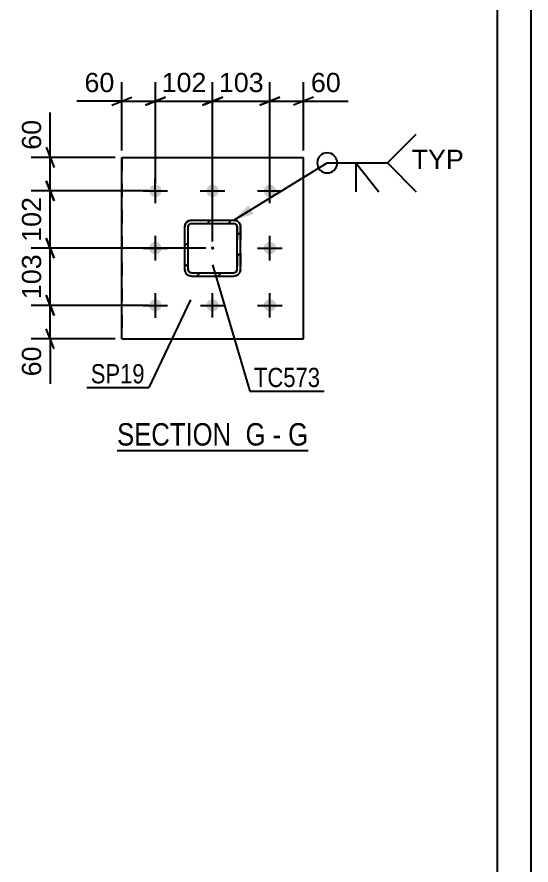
# Model space of a CAD drawing. Header units: millimetres. Extents: x -130 to 464, y -183 to 237.
# Drawn here: x 387.1 to 463.8, y -16.4 to 110.1 of the extents above; entities that cross this region are included whole.
import ezdxf

# ---------------------------------------------------------------- set-up
doc = ezdxf.new("R2010")
doc.units = ezdxf.units.MM
doc.linetypes.add('DXK_LINE_DOT2', pattern=[3.9198, 1.9599, -1.9599])
doc.linetypes.add('DXK_LINE_DOT3', pattern=[5.9187, 2.979, -0.9799, 0.9799, -0.9799])
doc.styles.add('Arial', font='ARIAL.TTF', dxfattribs={"height": 0.2})
doc.styles.add('Arial Narrow', font='ARIALN.TTF', dxfattribs={"height": 0.2})

# ---------------------------------------------------------------- blocks, each defined once
blk = doc.blocks.new('Unknown-284929128-1132')
at = {"color": 5, "linetype": 'Continuous'}
for p, q in [((463.79, -183.39), (463.79, 236.61)), ((458.79, -178.39), (458.79, 231.61))]:
    blk.add_line(p, q, dxfattribs=at)
blk = doc.blocks.new('Unknown-284929128-16 - 3708')
at = {"color": 6, "linetype": 'Continuous'}
blk.add_line((402.04, 45.42), (430.54, 45.42), dxfattribs=at)
at = {"color": 0, "linetype": 'Continuous'}
for points in [[(420.15, 46.17), (420.15, 49.67), (402.04, 49.67), (402.04, 46.17)], [(424.19, 46.17), (424.19, 49.67), (421.2, 49.67), (421.2, 46.17)], [(426.51, 46.17), (426.51, 49.67), (425.24, 49.67), (425.24, 46.17)], [(430.54, 46.17), (430.54, 49.67), (427.56, 49.67), (427.56, 46.17)]]:
    blk.add_wipeout(points, dxfattribs=at)
at = {"color": 7, "linetype": 'Continuous', "style": 'Arial Narrow'}
for s, p in [('SECTION ', (402.04, 46.17)), ('G', (421.2, 46.17)), ('G', (427.56, 46.17)), ('-', (425.24, 46.17))]:
    blk.add_text(s, height=3.34, dxfattribs=at).set_placement(p)
blk = doc.blocks.new('Part-284929128-3774 - 3708')
at = {"linetype": 'Continuous'}
h = blk.add_hatch(dxfattribs=at)
h.set_pattern_fill('', scale=0.7, style=0, pattern_type=0)
h.set_pattern_definition([(45, (412.738, 79.7107), (-1.57154, 1.57154), [])])
h.paths.add_polyline_path([(413.12, 79.79), (412.74, 79.71), (412.41, 79.49), (412.2, 79.17), (412.12, 78.79), (412.12, 72.45), (412.2, 72.07), (412.41, 71.75), (412.74, 71.53), (413.12, 71.45), (419.46, 71.45), (419.84, 71.53), (420.16, 71.75), (420.38, 72.07), (420.46, 72.45), (420.45, 78.79), (420.38, 79.17), (420.16, 79.5), (419.84, 79.71), (419.45, 79.79)])
h.paths.add_polyline_path([(419.45, 79.29), (419.65, 79.25), (419.81, 79.14), (419.92, 78.98), (419.95, 78.79), (419.96, 72.45), (419.92, 72.26), (419.81, 72.1), (419.65, 71.99), (419.46, 71.95), (413.12, 71.95), (412.93, 71.99), (412.77, 72.1), (412.66, 72.26), (412.62, 72.45), (412.62, 78.79), (412.66, 78.98), (412.77, 79.14), (412.93, 79.25), (413.12, 79.29)])
blk.add_hatch(color=246, dxfattribs=at).paths.add_polyline_path([(416.29, 75.52, -1), (416.29, 75.72, -1)])
at = {"color": 7, "linetype": 'DXK_LINE_DOT2'}
for p, q in [((412.74, 79.71), (413.12, 79.79)), ((413.12, 79.79), (419.45, 79.79)), ((419.45, 79.79), (419.84, 79.71)), ((412.12, 78.79), (412.2, 79.17)), ((412.12, 72.45), (412.12, 78.79)), ((412.66, 78.98), (412.62, 78.79)), ((412.62, 72.45), (412.62, 78.79)), ((412.77, 79.14), (412.66, 78.98)), ((412.93, 79.25), (412.77, 79.14)), ((413.12, 79.29), (412.93, 79.25)), ((413.12, 79.29), (419.45, 79.29)), ((419.65, 79.25), (419.45, 79.29)), ((419.81, 79.14), (419.65, 79.25)), ((419.92, 78.98), (419.81, 79.14)), ((419.95, 78.79), (419.92, 78.98)), ((419.95, 78.79), (419.96, 72.45)), ((420.38, 79.17), (420.45, 78.79)), ((420.45, 78.79), (420.46, 72.45)), ((412.2, 72.07), (412.12, 72.45)), ((412.62, 72.45), (412.66, 72.26)), ((412.66, 72.26), (412.77, 72.1)), ((419.81, 72.1), (419.92, 72.26)), ((419.92, 72.26), (419.96, 72.45)), ((420.46, 72.45), (420.38, 72.07)), ((413.12, 71.45), (412.74, 71.53)), ((412.77, 72.1), (412.93, 71.99)), ((412.93, 71.99), (413.12, 71.95)), ((413.12, 71.95), (419.46, 71.95)), ((413.12, 71.45), (419.46, 71.45)), ((419.46, 71.95), (419.65, 71.99)), ((419.84, 71.53), (419.46, 71.45)), ((419.65, 71.99), (419.81, 72.1))]:
    blk.add_line(p, q, dxfattribs=at)
at = {"color": 2, "linetype": 'Continuous'}
for p, q in [((413.12, 79.79), (412.74, 79.71)), ((413.12, 79.79), (413.12, 79.79)), ((413.12, 79.79), (419.45, 79.79)), ((419.45, 79.79), (419.45, 79.79)), ((419.84, 79.71), (419.45, 79.79)), ((412.2, 79.17), (412.12, 78.79)), ((412.12, 78.79), (412.12, 78.79)), ((412.12, 72.45), (412.12, 78.79)), ((412.62, 78.79), (412.66, 78.98)), ((412.62, 78.79), (412.62, 78.79)), ((412.62, 72.45), (412.62, 78.79)), ((412.66, 78.98), (412.77, 79.14)), ((412.77, 79.14), (412.93, 79.25)), ((412.93, 79.25), (413.12, 79.29)), ((413.12, 79.29), (413.12, 79.29)), ((413.12, 79.29), (419.45, 79.29)), ((419.45, 79.29), (419.45, 79.29)), ((419.45, 79.29), (419.65, 79.25)), ((419.65, 79.25), (419.81, 79.14)), ((419.81, 79.14), (419.92, 78.98)), ((419.92, 78.98), (419.95, 78.79)), ((419.95, 78.79), (419.95, 78.79)), ((419.96, 72.45), (419.95, 78.79)), ((420.45, 78.79), (420.38, 79.17)), ((420.45, 78.79), (420.45, 78.79)), ((420.46, 72.45), (420.45, 78.79)), ((412.12, 72.45), (412.12, 72.45)), ((412.12, 72.45), (412.2, 72.07)), ((412.62, 72.45), (412.62, 72.45)), ((412.66, 72.26), (412.62, 72.45)), ((412.77, 72.1), (412.66, 72.26)), ((419.92, 72.26), (419.81, 72.1)), ((419.96, 72.45), (419.92, 72.26)), ((419.96, 72.45), (419.96, 72.45)), ((420.38, 72.07), (420.46, 72.45)), ((420.46, 72.45), (420.46, 72.45)), ((412.74, 71.53), (413.12, 71.45)), ((412.93, 71.99), (412.77, 72.1)), ((413.12, 71.95), (412.93, 71.99)), ((413.12, 71.95), (413.12, 71.95)), ((413.12, 71.95), (419.46, 71.95)), ((413.12, 71.45), (413.12, 71.45)), ((413.12, 71.45), (419.46, 71.45)), ((419.65, 71.99), (419.46, 71.95)), ((419.46, 71.95), (419.46, 71.95)), ((419.46, 71.45), (419.84, 71.53)), ((419.46, 71.45), (419.46, 71.45)), ((419.81, 72.1), (419.65, 71.99))]:
    blk.add_line(p, q, dxfattribs=at)
at = {"color": 7, "linetype": 'DXK_LINE_DOT3'}
blk.add_line((416.29, 75.62), (416.29, 75.62), dxfattribs=at)
at = {"color": 246, "linetype": 'DXK_LINE_DOT2'}
blk.add_line((416.29, 75.62), (416.29, 75.62), dxfattribs=at)
at = {"color": 246, "linetype": 'Continuous'}
blk.add_circle((416.29, 75.62), 0.1, dxfattribs=at)
at = {"color": 7, "linetype": 'DXK_LINE_DOT2'}
for centre, start, end in [((413.12, 78.79), 112.5099, 157.5099), ((419.45, 78.79), 22.5099, 67.5099), ((413.12, 72.45), 202.5099, 247.5099), ((419.46, 72.45), 292.5099, 337.5099)]:
    blk.add_arc(centre, 1, start, end, dxfattribs=at)
at = {"color": 2, "linetype": 'Continuous'}
for centre, start, end in [((413.12, 78.79), 112.5099, 157.5099), ((419.45, 78.79), 22.5099, 67.5099), ((413.12, 72.45), 202.5099, 247.5099), ((419.46, 72.45), 292.5099, 337.5099)]:
    blk.add_arc(centre, 1, start, end, dxfattribs=at)
blk = doc.blocks.new('Part-284929128-3728 - 3708')
at = {"color": 2, "linetype": 'Continuous'}
for p, q in [((402.74, 89.16), (402.74, 89.16)), ((402.75, 62.08), (402.74, 89.16)), ((402.74, 89.16), (429.83, 89.16)), ((429.83, 62.08), (429.83, 89.16)), ((402.75, 62.08), (402.75, 62.08)), ((402.75, 62.08), (429.83, 62.08))]:
    blk.add_line(p, q, dxfattribs=at)
at = {"color": 7, "linetype": 'DXK_LINE_DOT2'}
for p, q in [((402.74, 89.16), (402.75, 62.08)), ((429.83, 62.08), (429.83, 89.16))]:
    blk.add_line(p, q, dxfattribs=at)
blk = doc.blocks.new('Bolt-284929128-3754 - 3708')
at = {"linetype": 'Continuous'}
for points in [[(408.66, 84.16), (408.64, 83.97), (408.58, 83.79), (408.49, 83.63), (408.36, 83.48), (408.21, 83.37), (408.03, 83.29), (407.84, 83.25), (407.65, 83.25), (407.47, 83.29), (407.29, 83.37), (407.13, 83.48), (407.01, 83.62), (406.91, 83.78), (406.85, 83.97), (406.83, 84.16), (406.85, 84.35), (406.91, 84.53), (407, 84.7), (407.13, 84.84), (407.28, 84.95), (407.46, 85.03), (407.65, 85.07), (407.84, 85.07), (408.02, 85.03), (408.2, 84.96), (408.36, 84.84), (408.48, 84.7), (408.58, 84.54), (408.64, 84.36)], [(417.2, 84.17), (417.18, 83.98), (417.13, 83.79), (417.03, 83.63), (416.9, 83.48), (416.75, 83.37), (416.57, 83.29), (416.39, 83.25), (416.19, 83.25), (416.01, 83.29), (415.83, 83.37), (415.68, 83.48), (415.55, 83.62), (415.45, 83.79), (415.39, 83.97), (415.37, 84.16), (415.39, 84.35), (415.45, 84.53), (415.54, 84.7), (415.67, 84.84), (415.83, 84.95), (416, 85.03), (416.19, 85.07), (416.38, 85.07), (416.57, 85.04), (416.74, 84.96), (416.9, 84.85), (417.03, 84.7), (417.12, 84.54), (417.18, 84.36)], [(425.75, 84.17), (425.73, 83.98), (425.67, 83.79), (425.57, 83.63), (425.44, 83.49), (425.29, 83.37), (425.12, 83.29), (424.93, 83.25), (424.74, 83.25), (424.55, 83.29), (424.37, 83.37), (424.22, 83.48), (424.09, 83.62), (423.99, 83.79), (423.93, 83.97), (423.91, 84.16), (423.93, 84.35), (423.99, 84.53), (424.08, 84.7), (424.21, 84.84), (424.37, 84.96), (424.54, 85.03), (424.73, 85.08), (424.92, 85.08), (425.11, 85.04), (425.28, 84.96), (425.44, 84.85), (425.57, 84.71), (425.66, 84.54), (425.72, 84.36)], [(408.66, 75.62), (408.64, 75.43), (408.59, 75.25), (408.49, 75.08), (408.36, 74.94), (408.21, 74.83), (408.03, 74.75), (407.85, 74.71), (407.65, 74.71), (407.47, 74.75), (407.29, 74.82), (407.14, 74.94), (407.01, 75.08), (406.91, 75.24), (406.85, 75.42), (406.83, 75.62), (406.85, 75.81), (406.91, 75.99), (407, 76.15), (407.13, 76.3), (407.29, 76.41), (407.46, 76.49), (407.65, 76.53), (407.84, 76.53), (408.03, 76.49), (408.2, 76.42), (408.36, 76.3), (408.49, 76.16), (408.58, 76), (408.64, 75.81)], [(425.75, 75.63), (425.73, 75.44), (425.67, 75.25), (425.57, 75.09), (425.45, 74.94), (425.29, 74.83), (425.12, 74.75), (424.93, 74.71), (424.74, 74.71), (424.55, 74.75), (424.38, 74.83), (424.22, 74.94), (424.09, 75.08), (423.99, 75.25), (423.93, 75.43), (423.91, 75.62), (423.93, 75.81), (423.99, 75.99), (424.09, 76.16), (424.21, 76.3), (424.37, 76.41), (424.54, 76.49), (424.73, 76.53), (424.92, 76.53), (425.11, 76.5), (425.28, 76.42), (425.44, 76.31), (425.57, 76.16), (425.67, 76), (425.73, 75.82)], [(408.66, 67.08), (408.65, 66.89), (408.59, 66.71), (408.49, 66.54), (408.36, 66.4), (408.21, 66.29), (408.04, 66.21), (407.85, 66.17), (407.66, 66.17), (407.47, 66.2), (407.29, 66.28), (407.14, 66.39), (407.01, 66.54), (406.91, 66.7), (406.85, 66.88), (406.83, 67.07), (406.85, 67.26), (406.91, 67.45), (407, 67.61), (407.13, 67.76), (407.29, 67.87), (407.46, 67.95), (407.65, 67.99), (407.84, 67.99), (408.03, 67.95), (408.2, 67.87), (408.36, 67.76), (408.49, 67.62), (408.58, 67.45), (408.64, 67.27)], [(417.21, 67.08), (417.19, 66.89), (417.13, 66.71), (417.03, 66.54), (416.91, 66.4), (416.75, 66.29), (416.58, 66.21), (416.39, 66.17), (416.2, 66.17), (416.01, 66.21), (415.83, 66.28), (415.68, 66.4), (415.55, 66.54), (415.45, 66.7), (415.39, 66.88), (415.37, 67.08), (415.39, 67.27), (415.45, 67.45), (415.55, 67.61), (415.67, 67.76), (415.83, 67.87), (416, 67.95), (416.19, 67.99), (416.38, 67.99), (416.57, 67.95), (416.74, 67.87), (416.9, 67.76), (417.03, 67.62), (417.13, 67.46), (417.19, 67.27)], [(425.75, 67.08), (425.73, 66.89), (425.67, 66.71), (425.58, 66.54), (425.45, 66.4), (425.29, 66.29), (425.12, 66.21), (424.93, 66.17), (424.74, 66.17), (424.55, 66.21), (424.38, 66.28), (424.22, 66.4), (424.09, 66.54), (424, 66.7), (423.94, 66.89), (423.91, 67.08), (423.93, 67.27), (423.99, 67.45), (424.09, 67.62), (424.22, 67.76), (424.37, 67.87), (424.54, 67.95), (424.73, 67.99), (424.92, 67.99), (425.11, 67.95), (425.29, 67.88), (425.44, 67.76), (425.57, 67.62), (425.67, 67.46), (425.73, 67.27)]]:
    blk.add_hatch(color=1, dxfattribs=at).paths.add_polyline_path(points)
at = {"color": 1, "linetype": 'Continuous'}
for p, q in [((407.75, 82.33), (407.74, 85.99)), ((416.29, 82.33), (416.29, 86)), ((424.83, 82.33), (424.83, 86)), ((405.91, 84.16), (409.58, 84.16)), ((414.45, 84.16), (418.12, 84.16)), ((423, 84.16), (426.66, 84.16)), ((407.75, 73.79), (407.75, 77.45)), ((424.83, 73.79), (424.83, 77.46)), ((405.91, 75.62), (409.58, 75.62)), ((423, 75.62), (426.66, 75.62)), ((407.75, 65.24), (407.75, 68.91)), ((416.29, 65.25), (416.29, 68.91)), ((424.83, 65.25), (424.83, 68.91)), ((405.91, 67.08), (409.58, 67.08)), ((414.46, 67.08), (418.12, 67.08)), ((423, 67.08), (426.66, 67.08))]:
    blk.add_line(p, q, dxfattribs=at)
blk = doc.blocks.new('StraightDimension-284929128-3797 - 3708')
at = {"color": 7, "linetype": 'Continuous'}
for p, q in [((402.74, 90.16), (402.74, 100.4)), ((407.75, 85.16), (407.75, 100.4)), ((402.74, 97.55), (396.05, 97.55)), ((402.74, 97.55), (396.05, 97.55)), ((401.24, 96.95), (404.24, 98.15)), ((402.74, 97.55), (407.75, 97.55)), ((409.25, 98.15), (406.25, 96.95))]:
    blk.add_line(p, q, dxfattribs=at)
at = {"color": 0}
blk.add_wipeout([(402.22, 98.3), (402.22, 102.5), (396.57, 102.5), (396.57, 98.3)], dxfattribs=at)
at = {"color": 3, "style": 'Arial'}
blk.add_text('60', height=2.865, dxfattribs=at).set_placement((397.17, 98.9))
blk = doc.blocks.new('StraightDimension-284929128-3807 - 3708')
at = {"color": 7, "linetype": 'Continuous'}
for p, q in [((407.75, 85.16), (407.75, 100.4)), ((416.29, 76.62), (416.29, 100.4)), ((406.25, 96.95), (409.25, 98.15)), ((407.75, 97.55), (416.29, 97.55)), ((417.79, 98.15), (414.79, 96.95))]:
    blk.add_line(p, q, dxfattribs=at)
at = {"color": 0}
blk.add_wipeout([(415.95, 98.3), (415.95, 102.5), (408.08, 102.5), (408.08, 98.3)], dxfattribs=at)
at = {"color": 3, "style": 'Arial'}
blk.add_text('102', height=2.865, dxfattribs=at).set_placement((408.68, 98.9))
blk = doc.blocks.new('StraightDimension-284929128-3816 - 3708')
at = {"color": 7, "linetype": 'Continuous'}
for p, q in [((416.29, 76.62), (416.29, 100.4)), ((424.83, 85.16), (424.83, 100.4)), ((414.79, 96.95), (417.79, 98.15)), ((416.29, 97.55), (424.83, 97.55)), ((426.33, 98.15), (423.33, 96.95))]:
    blk.add_line(p, q, dxfattribs=at)
at = {"color": 0}
blk.add_wipeout([(424.49, 98.3), (424.49, 102.5), (416.62, 102.5), (416.62, 98.3)], dxfattribs=at)
at = {"color": 3, "style": 'Arial'}
blk.add_text('103', height=2.865, dxfattribs=at).set_placement((417.22, 98.9))
blk = doc.blocks.new('StraightDimension-284929128-3825 - 3708')
at = {"color": 7, "linetype": 'Continuous'}
for p, q in [((424.83, 85.16), (424.83, 100.4)), ((429.83, 90.16), (429.83, 100.4)), ((423.33, 96.95), (426.33, 98.15)), ((424.83, 97.55), (429.83, 97.55)), ((431.33, 98.15), (428.33, 96.95)), ((429.83, 97.55), (436.52, 97.55)), ((429.83, 97.55), (436.52, 97.55))]:
    blk.add_line(p, q, dxfattribs=at)
at = {"color": 0}
blk.add_wipeout([(436, 98.3), (436, 102.5), (430.35, 102.5), (430.35, 98.3)], dxfattribs=at)
at = {"color": 3, "style": 'Arial'}
blk.add_text('60', height=2.865, dxfattribs=at).set_placement((430.95, 98.9))
blk = doc.blocks.new('StraightDimension-284929128-3836 - 3708')
at = {"color": 7, "linetype": 'Continuous'}
for p, q in [((392.05, 89.16), (392.05, 95.86)), ((392.05, 89.16), (392.05, 95.86)), ((391.45, 90.66), (392.65, 87.66)), ((401.74, 89.16), (389.2, 89.16)), ((392.05, 84.16), (392.05, 89.16)), ((392.65, 82.66), (391.45, 85.66)), ((406.75, 84.16), (389.2, 84.16))]:
    blk.add_line(p, q, dxfattribs=at)
at = {"color": 0}
blk.add_wipeout([(391.3, 95.33), (387.1, 95.33), (387.1, 89.69), (391.3, 89.69)], dxfattribs=at)
at = {"color": 3, "style": 'Arial'}
blk.add_text('60', height=2.865, rotation=90.0002, dxfattribs=at).set_placement((390.7, 90.29))
blk = doc.blocks.new('StraightDimension-284929128-3846 - 3708')
at = {"color": 7, "linetype": 'Continuous'}
for p, q in [((391.45, 85.66), (392.65, 82.66)), ((406.75, 84.16), (389.2, 84.16)), ((392.05, 75.62), (392.05, 84.16)), ((392.65, 74.12), (391.45, 77.12)), ((415.29, 75.62), (389.2, 75.62))]:
    blk.add_line(p, q, dxfattribs=at)
at = {"color": 0}
blk.add_wipeout([(391.3, 83.83), (387.1, 83.83), (387.1, 75.96), (391.3, 75.96)], dxfattribs=at)
at = {"color": 3, "style": 'Arial'}
blk.add_text('102', height=2.865, rotation=90.0002, dxfattribs=at).set_placement((390.7, 76.56))
blk = doc.blocks.new('StraightDimension-284929128-3855 - 3708')
at = {"color": 7, "linetype": 'Continuous'}
for p, q in [((391.45, 77.12), (392.65, 74.12)), ((415.29, 75.62), (389.2, 75.62)), ((392.05, 67.08), (392.05, 75.62)), ((392.65, 65.58), (391.45, 68.58)), ((406.75, 67.08), (389.2, 67.08))]:
    blk.add_line(p, q, dxfattribs=at)
at = {"color": 0}
blk.add_wipeout([(391.3, 75.28), (387.1, 75.28), (387.1, 67.41), (391.3, 67.41)], dxfattribs=at)
at = {"color": 3, "style": 'Arial'}
blk.add_text('103', height=2.865, rotation=90.0002, dxfattribs=at).set_placement((390.7, 68.01))
blk = doc.blocks.new('StraightDimension-284929128-3864 - 3708')
at = {"color": 7, "linetype": 'Continuous'}
for p, q in [((391.45, 68.58), (392.65, 65.58)), ((406.75, 67.08), (389.2, 67.08)), ((392.05, 62.08), (392.05, 67.08)), ((392.65, 60.58), (391.45, 63.58)), ((401.75, 62.08), (389.2, 62.08)), ((392.05, 62.08), (392.05, 55.38)), ((392.05, 62.08), (392.05, 55.38))]:
    blk.add_line(p, q, dxfattribs=at)
at = {"color": 0}
blk.add_wipeout([(391.3, 61.55), (387.1, 61.55), (387.1, 55.9), (391.3, 55.9)], dxfattribs=at)
at = {"color": 3, "style": 'Arial'}
blk.add_text('60', height=2.865, rotation=90.0002, dxfattribs=at).set_placement((390.7, 56.5))
blk = doc.blocks.new('Mark-284929128-3724 - 3708')
at = {"color": 0}
blk.add_wipeout([(406.15, 55.45), (406.15, 58.45), (398.11, 58.45), (398.11, 55.45)], dxfattribs=at)
blk.add_wipeout([(406.15, 55.45), (406.15, 58.45), (398.11, 58.45), (398.11, 55.45)], dxfattribs=at)
at = {"color": 30, "linetype": 'Continuous'}
for p in [(413.01, 67.9), (397.51, 54.85)]:
    blk.add_line(p, (406.75, 54.85), dxfattribs=at)
at = {"color": 3, "style": 'Arial Narrow'}
blk.add_text('SP19', height=2.863, dxfattribs=at).set_placement((398.11, 55.45))
blk = doc.blocks.new('Mark-284929128-3770 - 3708')
at = {"color": 0}
blk.add_wipeout([(432.32, 54.9), (432.32, 57.9), (422.46, 57.9), (422.46, 54.9)], dxfattribs=at)
blk.add_wipeout([(432.32, 54.9), (432.32, 57.9), (422.46, 57.9), (422.46, 54.9)], dxfattribs=at)
at = {"color": 30, "linetype": 'Continuous'}
for p, q in [((416.25, 73.12), (421.86, 54.3)), ((421.86, 54.3), (432.92, 54.3))]:
    blk.add_line(p, q, dxfattribs=at)
at = {"color": 3, "style": 'Arial Narrow'}
blk.add_text('TC573', height=2.863, dxfattribs=at).set_placement((422.46, 54.9))
blk = doc.blocks.new('WeldMark-284929128-3874 - 3708')
at = {"linetype": 'Continuous'}
blk.add_hatch(color=30, dxfattribs=at).paths.add_polyline_path([(422.4, 80.72), (419.45, 79.79), (421.62, 82)])
at = {"color": 30, "linetype": 'Continuous'}
for p, q in [((419.45, 79.79), (433.38, 88.33)), ((433.38, 88.33), (442.38, 88.33))]:
    blk.add_line(p, q, dxfattribs=at)
at = {"color": 3, "linetype": 'Continuous'}
for q in [(441.09, 84.04), (437.66, 84.04)]:
    blk.add_line((437.66, 88.33), q, dxfattribs=at)
for start, end in [(90, 270), (270, 90)]:
    blk.add_arc((433.38, 88.33), 1.5, start, end, dxfattribs=at)
at = {"color": 0, "linetype": 'Continuous'}
blk.add_wipeout([(453.75, 87.43), (453.75, 90.43), (445.98, 90.43), (445.98, 87.43)], dxfattribs=at)
blk.add_wipeout([(453.75, 87.43), (453.75, 90.43), (445.98, 90.43), (445.98, 87.43)], dxfattribs=at)
at = {"color": 3, "linetype": 'Continuous'}
for q in [(446.66, 92.61), (446.66, 84.04)]:
    blk.add_line((442.38, 88.33), q, dxfattribs=at)
at = {"color": 3, "linetype": 'Continuous', "style": 'Arial'}
blk.add_text('TYP', height=2.865, dxfattribs=at).set_placement((445.98, 87.43))

msp = doc.modelspace()

# ---------------------------------------------------------------- block references
for name in ['Unknown-284929128-1132', 'Part-284929128-3728 - 3708', 'Bolt-284929128-3754 - 3708', 'Part-284929128-3774 - 3708']:
    msp.add_blockref(name, (0, 0))

# ---------------------------------------------------------------- next in the draw order: block references
for name in ['StraightDimension-284929128-3797 - 3708', 'Mark-284929128-3770 - 3708', 'Unknown-284929128-16 - 3708']:
    msp.add_blockref(name, (0, 0))

# ---------------------------------------------------------------- next in the draw order: block references
msp.add_blockref('StraightDimension-284929128-3807 - 3708', (0, 0))

# ---------------------------------------------------------------- next in the draw order: block references
for name in ['StraightDimension-284929128-3816 - 3708', 'StraightDimension-284929128-3836 - 3708']:
    msp.add_blockref(name, (0, 0))

# ---------------------------------------------------------------- next in the draw order: block references
for name in ['StraightDimension-284929128-3825 - 3708', 'StraightDimension-284929128-3846 - 3708']:
    msp.add_blockref(name, (0, 0))

# ---------------------------------------------------------------- next in the draw order: block references
for name in ['WeldMark-284929128-3874 - 3708', 'StraightDimension-284929128-3855 - 3708']:
    msp.add_blockref(name, (0, 0))

# ---------------------------------------------------------------- next in the draw order: block references
msp.add_blockref('StraightDimension-284929128-3864 - 3708', (0, 0))

# ---------------------------------------------------------------- next in the draw order: block references
msp.add_blockref('Mark-284929128-3724 - 3708', (0, 0))

doc.saveas('drawing.dxf')
